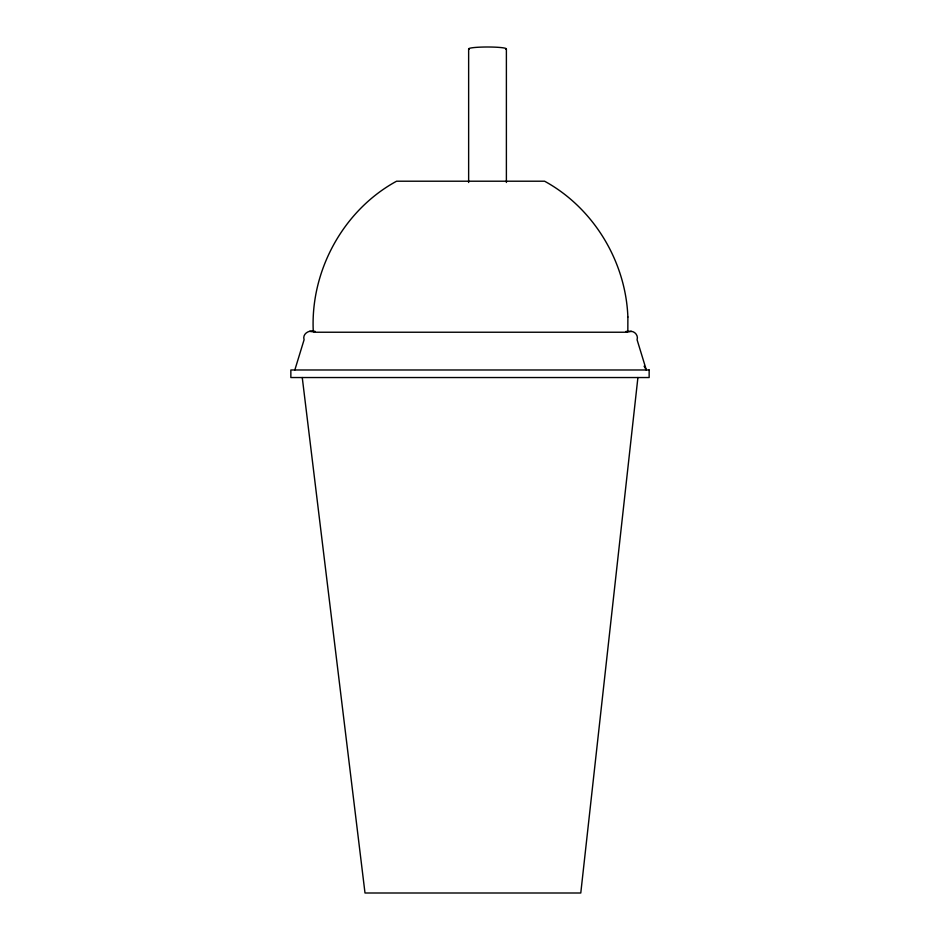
<?xml version="1.0" encoding="UTF-8"?>
<svg xmlns="http://www.w3.org/2000/svg" width="940" height="940" viewBox="0 0 940 940"><rect width="100%" height="100%" fill="white"/><g stroke="black" fill="none" stroke-linecap="round" stroke-linejoin="round"><path stroke-width="1.41" d="M637.908 377.539L580.779 893L365.002 893L302.257 377.539M294.831 369.984L304.078 339.775C302.116 333.43 309.754 329.517 315.159 331.397M628.989 331.703C633.725 329.928 638.73 335.075 637.085 339.775L646.332 369.984L644.1 366.201M626.005 331.397L631.492 331.397M309.671 331.397L312.174 331.703M506.39 48.856L506.39 182.489M468.637 48.856L468.637 182.489M469.319 49.338A18.835 1.868 0 0 1 487.519 47A18.835 1.868 0 0 1 505.72 49.338M627.873 317.003L627.838 332.231L313.326 332.231C309.918 271.507 342.994 210.36 396.574 181.209L544.589 181.209C593.539 207.975 625.77 261.402 627.873 317.003M649.152 369.984L290.848 369.984L290.848 377.539L649.152 377.539L649.152 369.984"/></g></svg>
